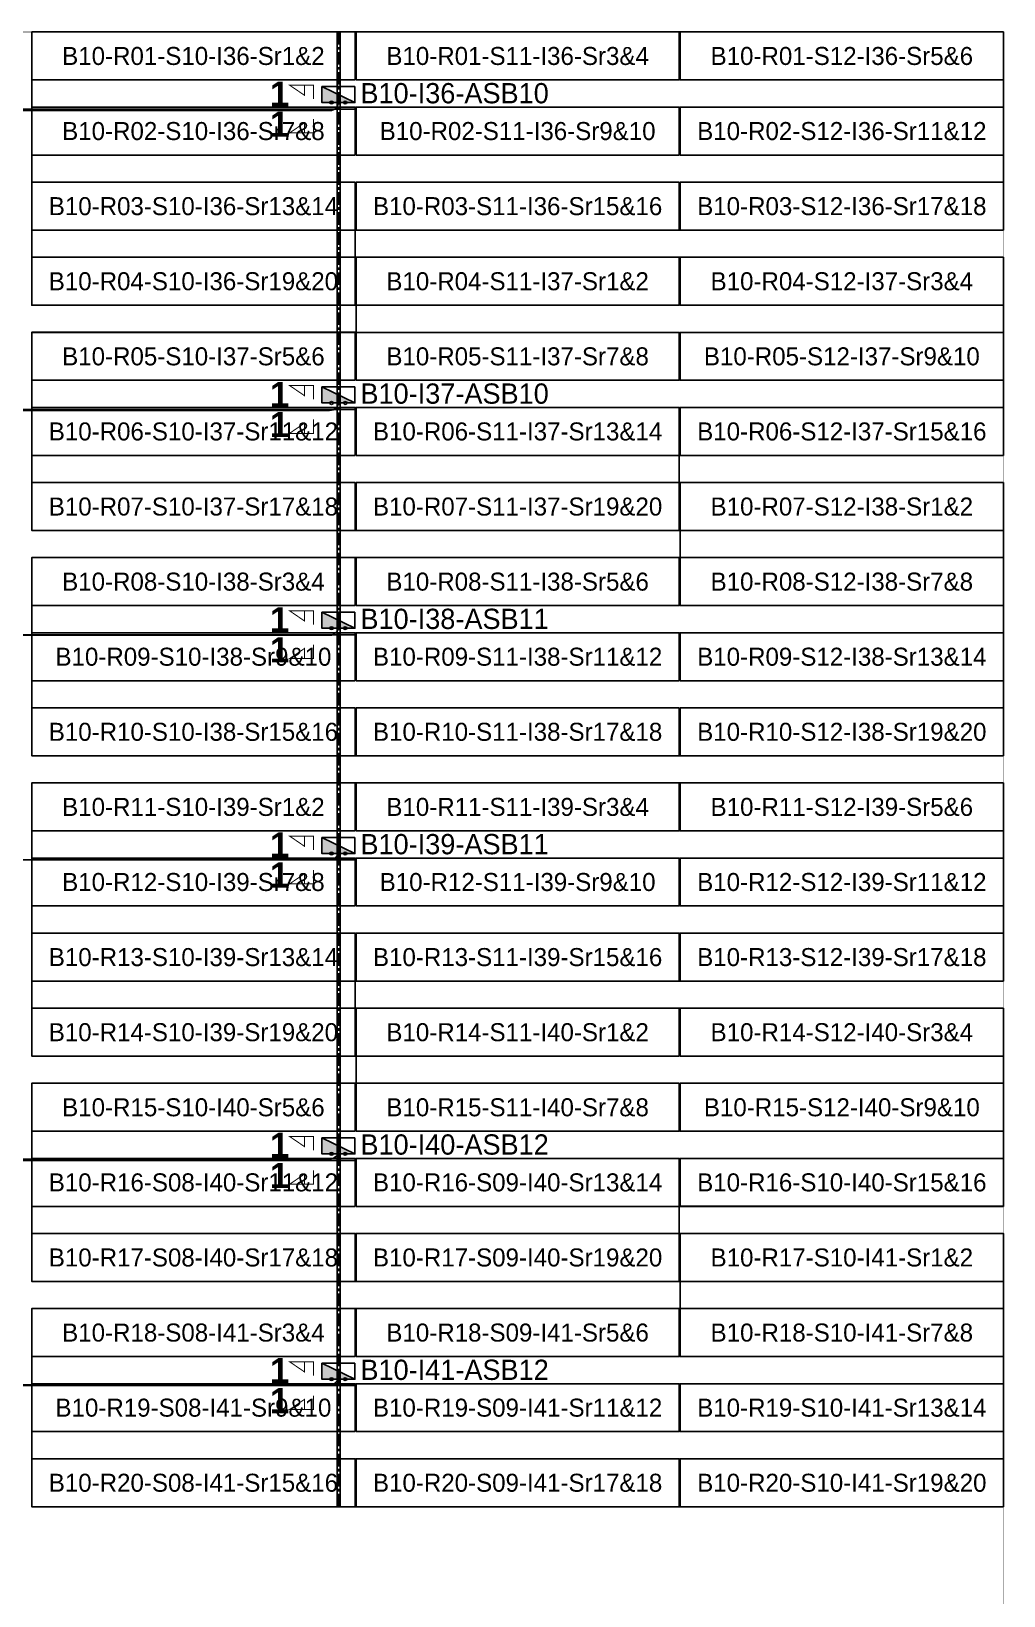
# Model space of a CAD drawing. Header units: metres. Extents: x 532643 to 533032, y 2674932 to 2675252.
# Drawn here: x 532935 to 533032.1, y 2675095.4 to 2675251.6 of the extents above; entities that cross this region are included whole.
import ezdxf
from ezdxf.enums import TextEntityAlignment as Align

# ---------------------------------------------------------------- set-up
doc = ezdxf.new("R2010")
doc.units = ezdxf.units.M
doc.header["$MEASUREMENT"] = 0
doc.linetypes.add('CENTER', pattern=[2, 1.25, -0.25, 0.25, -0.25])
doc.layers.add('Boundary-12.5 MW Block', color=6, linetype='Continuous', lineweight=9)
doc.layers.add('PILE', color=1, linetype='Continuous', lineweight=15)
for name, color, linetype in [('DC Trench BL-10', 40, 'Continuous'), ('E-Inverter Grouping', 2, 'Continuous'), ('Inverter Block-10', 7, 'Continuous'), ('LT Cable(AG) INV to LT Panel BL-10', 2, 'Continuous'), ('Messenger Wire Block-10 (Master Path)', 30, 'Continuous'), ('Messenger Wire Block-10 (MW Path)', 191, 'Continuous'), ('MMS Table Block-10', 8, 'Continuous'), ('Plan Line - DC BL-10', 40, 'Continuous'), ('Section Marking BL-10', 2, 'Continuous')]:
    doc.layers.add(name, color=color, linetype=linetype)
doc.styles.add('BoldTextStyle', font='arialbd.ttf')
doc.styles.get("Standard").update_dxf_attribs({"font": 'Adani Regular.ttf'})

# ---------------------------------------------------------------- blocks, each defined once
blk = doc.blocks.new('MMS Table (32.292 x 4.788)')
at = {"color": 0}
blk.add_lwpolyline([(0, -0.002), (0, 4.786), (32.292, 4.786), (32.292, -0.002)], close=True, dxfattribs=at)
at = {"color": 7}
blk.add_attdef('ID1', text='', height=1.8, dxfattribs=at).set_placement((16.146, 2.392), align=Align.MIDDLE_CENTER)
blk = doc.blocks.new('Inverter Block')
h = blk.add_hatch(color=0)
h.dxf.hatch_style = 1
h.paths.add_polyline_path([(-1.46, 2.27), (-1.46, 0.85), (1.46, 0.85)])
at = {"color": 0}
blk.add_lwpolyline([(1.46, 2.27), (-1.46, 2.27), (-1.46, 0.85), (1.46, 0.85)], close=True, dxfattribs=at)
blk.add_lwpolyline([(-1.46, 2.27), (1.46, 0.85)], dxfattribs=at)
at = {"layer": 'PILE'}
for centre in [(-0.61, 0.85), (0.61, 0.85)]:
    blk.add_circle(centre, 0.156, dxfattribs=at)
at = {"color": 7}
blk.add_attdef('ID', (-1.46, 3.01), '', height=1.8, dxfattribs=at)

msp = doc.modelspace()

# ---------------------------------------------------------------- linework, layer by layer
at = {"layer": 'Boundary-12.5 MW Block', "const_width": 0.05}
msp.add_lwpolyline([(532643.48, 2675251.58), (533032.08, 2675251.58), (533032.08, 2674931.79), (532643.48, 2674931.79)], close=True, dxfattribs=at)
at = {"layer": 'DC Trench BL-10', "color": 40, "const_width": 0.15}
msp.add_lwpolyline([(532965.81, 2675251.57), (532965.51, 2675251.57), (532965.51, 2675104.29), (532965.81, 2675104.29)], close=True, dxfattribs=at)
at = {"layer": 'E-Inverter Grouping', "color": 3}
for points in [[(533032.08, 2675251.58), (533032.08, 2675231.79), (532967.3, 2675231.79), (532967.3, 2675224.29), (532935.01, 2675224.29), (532935.01, 2675251.58)], [(533032.08, 2675229.08), (533032.08, 2675209.29), (532999.69, 2675209.29), (532999.69, 2675201.79), (532935.01, 2675201.79), (532935.01, 2675221.58), (532967.4, 2675221.58), (532967.4, 2675229.08)], [(533032.08, 2675179.29), (532935.01, 2675179.29), (532935.01, 2675199.08), (532999.79, 2675199.08), (532999.79, 2675206.58), (533032.08, 2675206.58)], [(533032.08, 2675176.58), (533032.08, 2675156.79), (532967.3, 2675156.79), (532967.3, 2675149.29), (532935.01, 2675149.29), (532935.01, 2675176.58)], [(533032.08, 2675154.08), (533032.08, 2675134.29), (532999.69, 2675134.29), (532999.69, 2675126.79), (532935.01, 2675126.79), (532935.01, 2675146.58), (532967.4, 2675146.58), (532967.4, 2675154.08)], [(533032.08, 2675104.29), (532935.01, 2675104.29), (532935.01, 2675124.08), (532999.79, 2675124.08), (532999.79, 2675131.58), (533032.08, 2675131.58)]]:
    msp.add_lwpolyline(points, close=True, dxfattribs=at)
at = {"layer": 'LT Cable(AG) INV to LT Panel BL-10', "color": 5}
for points in [[(532833.52, 2675127.45), (532830.06, 2675127.45, -0.414214), (532829.16, 2675128.35), (532829.16, 2675131.4, 0.214019), (532828.86, 2675132.07), (532822.14, 2675138.05, -0.214019), (532821.84, 2675138.72), (532821.84, 2675140.35, -0.0289), (532821.85, 2675140.46), (532821.9, 2675140.94, 0.0289), (532821.91, 2675141.04), (532821.91, 2675242.83, -0.414214), (532822.81, 2675243.73), (532964.76, 2675243.73, 0.414214), (532965.66, 2675244.63), (532965.66, 2675245.23)], [(532833.52, 2675127.4), (532830.01, 2675127.4, -0.414214), (532829.11, 2675128.3), (532829.11, 2675131.38, 0.214019), (532828.81, 2675132.05), (532822.09, 2675138.03, -0.214019), (532821.79, 2675138.7), (532821.79, 2675140.36, -0.0289), (532821.8, 2675140.46), (532821.85, 2675140.94, 0.0289), (532821.86, 2675141.04), (532821.86, 2675212.88, -0.414214), (532822.76, 2675213.78), (532964.76, 2675213.78, 0.414214), (532965.66, 2675214.68), (532965.66, 2675215.23)], [(532831.58, 2675127.35), (532829.96, 2675127.35, -0.414214), (532829.06, 2675128.25), (532829.06, 2675131.36, 0.214019), (532828.76, 2675132.03), (532822.04, 2675138.01, -0.214019), (532821.74, 2675138.68), (532821.74, 2675140.36, -0.0289), (532821.75, 2675140.46), (532821.8, 2675140.94, 0.0289), (532821.81, 2675141.05), (532821.81, 2675190.43, -0.414214), (532822.71, 2675191.33), (532964.76, 2675191.33, 0.414214), (532965.66, 2675192.23), (532965.66, 2675192.73)], [(532831.58, 2675127.3), (532829.91, 2675127.3, -0.414214), (532829.01, 2675128.2), (532829.01, 2675131.33, 0.214019), (532828.71, 2675132), (532821.99, 2675137.98, -0.214019), (532821.69, 2675138.65), (532821.69, 2675140.36, -0.0289), (532821.7, 2675140.47), (532821.75, 2675140.95, 0.0289), (532821.76, 2675141.05), (532821.76, 2675167.98, -0.414214), (532822.66, 2675168.88), (532964.76, 2675168.88, 0.414214), (532965.66, 2675169.78), (532965.66, 2675170.23)], [(532829.51, 2675127.22, -0.325999), (532828.88, 2675128.08), (532828.88, 2675131.28, 0.214019), (532828.58, 2675131.95), (532821.87, 2675137.93, -0.214019), (532821.57, 2675138.6), (532821.57, 2675140.37, -0.0289), (532821.57, 2675140.47), (532821.63, 2675140.95, 0.0289), (532821.64, 2675141.06), (532821.64, 2675145.6, -0.414214), (532822.54, 2675146.5), (532871.17, 2675146.5, -0.414214), (532872.07, 2675145.6), (532872.07, 2675139.9, 0.414214), (532872.97, 2675139), (532964.76, 2675139, 0.414214), (532965.66, 2675139.9), (532965.66, 2675140.23)], [(532829.51, 2675127.29, -0.309777), (532828.93, 2675128.13), (532828.93, 2675131.3, 0.214019), (532828.63, 2675131.97), (532821.92, 2675137.95, -0.214019), (532821.62, 2675138.62), (532821.62, 2675140.37, -0.0289), (532821.62, 2675140.47), (532821.68, 2675140.95, 0.0289), (532821.69, 2675141.05), (532821.69, 2675145.55, -0.414214), (532822.59, 2675146.45), (532871.12, 2675146.45, -0.414214), (532872.02, 2675145.55), (532872.02, 2675117.35, 0.414214), (532872.92, 2675116.45), (532964.76, 2675116.45, 0.414214), (532965.66, 2675117.35), (532965.66, 2675117.73)]]:
    msp.add_lwpolyline(points, format="xyb", dxfattribs=at)
at = {"layer": 'Messenger Wire Block-10 (Master Path)'}
for points in [[(532821.76, 2675243.88), (532967.3, 2675243.88)], [(532821.76, 2675213.88), (532967.3, 2675213.88)], [(532821.76, 2675191.38), (532967.3, 2675191.38)], [(532821.76, 2675168.88), (532967.3, 2675168.88)], [(532871.94, 2675138.88), (532967.3, 2675138.88)], [(532871.94, 2675116.38), (532967.3, 2675116.38)]]:
    msp.add_lwpolyline(points, dxfattribs=at)
at = {"layer": 'Messenger Wire Block-10 (MW Path)', "const_width": 0.1}
for points in [[(532821.76, 2675243.88), (532967.3, 2675243.88)], [(532821.76, 2675213.88), (532967.3, 2675213.88)], [(532821.76, 2675191.38), (532967.3, 2675191.38)], [(532821.76, 2675168.88), (532967.3, 2675168.88)], [(532871.94, 2675138.88), (532967.3, 2675138.88)], [(532871.94, 2675116.38), (532967.3, 2675116.38)]]:
    msp.add_lwpolyline(points, dxfattribs=at)
at = {"layer": 'Plan Line - DC BL-10', "color": 6, "linetype": 'CENTER'}
msp.add_lwpolyline([(532965.66, 2675251.57), (532965.66, 2675104.29)], dxfattribs=at)
at = {"layer": 'Section Marking BL-10', "color": 94, "lineweight": 35, "true_color": 0x00a500, "const_width": 0.1}
for points in [[(532963.16, 2675244.88), (532963.16, 2675246.27), (532960.76, 2675246.27), (532962.24, 2675245.26), (532962.24, 2675246.27)], [(532963.16, 2675242.88), (532963.16, 2675241.49), (532960.76, 2675241.49), (532962.24, 2675242.5), (532962.24, 2675241.49)], [(532963.16, 2675214.88), (532963.16, 2675216.27), (532960.76, 2675216.27), (532962.24, 2675215.26), (532962.24, 2675216.27)], [(532963.16, 2675212.88), (532963.16, 2675211.49), (532960.76, 2675211.49), (532962.24, 2675212.5), (532962.24, 2675211.49)], [(532963.16, 2675192.38), (532963.16, 2675193.77), (532960.76, 2675193.77), (532962.24, 2675192.76), (532962.24, 2675193.77)], [(532963.16, 2675190.38), (532963.16, 2675188.99), (532960.76, 2675188.99), (532962.24, 2675190), (532962.24, 2675188.99)], [(532963.16, 2675169.88), (532963.16, 2675171.27), (532960.76, 2675171.27), (532962.24, 2675170.26), (532962.24, 2675171.27)], [(532963.16, 2675167.88), (532963.16, 2675166.49), (532960.76, 2675166.49), (532962.24, 2675167.5), (532962.24, 2675166.49)], [(532963.16, 2675139.88), (532963.16, 2675141.27), (532960.76, 2675141.27), (532962.24, 2675140.26), (532962.24, 2675141.27)], [(532963.16, 2675137.88), (532963.16, 2675136.49), (532960.76, 2675136.49), (532962.24, 2675137.5), (532962.24, 2675136.49)], [(532963.16, 2675117.38), (532963.16, 2675118.77), (532960.76, 2675118.77), (532962.24, 2675117.76), (532962.24, 2675118.77)], [(532963.16, 2675115.38), (532963.16, 2675113.99), (532960.76, 2675113.99), (532962.24, 2675115), (532962.24, 2675113.99)]]:
    msp.add_lwpolyline(points, dxfattribs=at)

# ---------------------------------------------------------------- block references
at = {"layer": 'Inverter Block-10'}
ref = msp.add_blockref('Inverter Block', (532965.64, 2675243.57), dxfattribs=dict(at, xscale=1.124999999976148, yscale=1.124999999976148, zscale=1.124999999976148))
ref.add_attrib('ID', 'B10-I36-ASB10', (532967.84, 2675244.45), dxfattribs={"layer": '0', "color": 7, "height": 2.025})
ref = msp.add_blockref('Inverter Block', (532965.64, 2675213.57), dxfattribs=dict(at, xscale=1.124999999976148, yscale=1.124999999976148, zscale=1.124999999976148))
ref.add_attrib('ID', 'B10-I37-ASB10', (532967.84, 2675214.45), dxfattribs={"layer": '0', "color": 7, "height": 2.025})
ref = msp.add_blockref('Inverter Block', (532965.64, 2675191.07), dxfattribs=dict(at, xscale=1.124999999976148, yscale=1.124999999976148, zscale=1.124999999976148))
ref.add_attrib('ID', 'B10-I38-ASB11', (532967.84, 2675191.95), dxfattribs={"layer": '0', "color": 7, "height": 2.025})
ref = msp.add_blockref('Inverter Block', (532965.64, 2675168.57), dxfattribs=dict(at, xscale=1.124999999976148, yscale=1.124999999976148, zscale=1.124999999976148))
ref.add_attrib('ID', 'B10-I39-ASB11', (532967.84, 2675169.45), dxfattribs={"layer": '0', "color": 7, "height": 2.025})
ref = msp.add_blockref('Inverter Block', (532965.64, 2675138.57), dxfattribs=dict(at, xscale=1.124999999976148, yscale=1.124999999976148, zscale=1.124999999976148))
ref.add_attrib('ID', 'B10-I40-ASB12', (532967.84, 2675139.45), dxfattribs={"layer": '0', "color": 7, "height": 2.025})
ref = msp.add_blockref('Inverter Block', (532965.64, 2675116.07), dxfattribs=dict(at, xscale=1.124999999976148, yscale=1.124999999976148, zscale=1.124999999976148))
ref.add_attrib('ID', 'B10-I41-ASB12', (532967.84, 2675116.95), dxfattribs={"layer": '0', "color": 7, "height": 2.025})
at = {"layer": 'MMS Table Block-10'}
for p, values in [((532935.01, 2675246.79), {'ID1': 'B10-R01-S10-I36-Sr1&2'}), ((532967.4, 2675246.79), {'ID1': 'B10-R01-S11-I36-Sr3&4'}), ((532999.79, 2675246.79), {'ID1': 'B10-R01-S12-I36-Sr5&6'}), ((532935.01, 2675239.29), {'ID1': 'B10-R02-S10-I36-Sr7&8'}), ((532967.4, 2675239.29), {'ID1': 'B10-R02-S11-I36-Sr9&10'}), ((532999.79, 2675239.29), {'ID1': 'B10-R02-S12-I36-Sr11&12'}), ((532935.01, 2675231.79), {'ID1': 'B10-R03-S10-I36-Sr13&14'}), ((532967.4, 2675231.79), {'ID1': 'B10-R03-S11-I36-Sr15&16'}), ((532999.79, 2675231.79), {'ID1': 'B10-R03-S12-I36-Sr17&18'}), ((532935.01, 2675224.29), {'ID1': 'B10-R04-S10-I36-Sr19&20'}), ((532967.4, 2675224.29), {'ID1': 'B10-R04-S11-I37-Sr1&2'}), ((532999.79, 2675224.29), {'ID1': 'B10-R04-S12-I37-Sr3&4'}), ((532935.01, 2675216.79), {'ID1': 'B10-R05-S10-I37-Sr5&6'}), ((532967.4, 2675216.79), {'ID1': 'B10-R05-S11-I37-Sr7&8'}), ((532999.79, 2675216.79), {'ID1': 'B10-R05-S12-I37-Sr9&10'}), ((532935.01, 2675209.29), {'ID1': 'B10-R06-S10-I37-Sr11&12'}), ((532967.4, 2675209.29), {'ID1': 'B10-R06-S11-I37-Sr13&14'}), ((532999.79, 2675209.29), {'ID1': 'B10-R06-S12-I37-Sr15&16'}), ((532935.01, 2675201.79), {'ID1': 'B10-R07-S10-I37-Sr17&18'}), ((532967.4, 2675201.79), {'ID1': 'B10-R07-S11-I37-Sr19&20'}), ((532999.79, 2675201.79), {'ID1': 'B10-R07-S12-I38-Sr1&2'}), ((532935.01, 2675194.29), {'ID1': 'B10-R08-S10-I38-Sr3&4'}), ((532967.4, 2675194.29), {'ID1': 'B10-R08-S11-I38-Sr5&6'}), ((532999.79, 2675194.29), {'ID1': 'B10-R08-S12-I38-Sr7&8'}), ((532935.01, 2675186.79), {'ID1': 'B10-R09-S10-I38-Sr9&10'}), ((532967.4, 2675186.79), {'ID1': 'B10-R09-S11-I38-Sr11&12'}), ((532999.79, 2675186.79), {'ID1': 'B10-R09-S12-I38-Sr13&14'}), ((532935.01, 2675179.29), {'ID1': 'B10-R10-S10-I38-Sr15&16'}), ((532967.4, 2675179.29), {'ID1': 'B10-R10-S11-I38-Sr17&18'}), ((532999.79, 2675179.29), {'ID1': 'B10-R10-S12-I38-Sr19&20'}), ((532935.01, 2675171.79), {'ID1': 'B10-R11-S10-I39-Sr1&2'}), ((532967.4, 2675171.79), {'ID1': 'B10-R11-S11-I39-Sr3&4'}), ((532999.79, 2675171.79), {'ID1': 'B10-R11-S12-I39-Sr5&6'}), ((532935.01, 2675164.29), {'ID1': 'B10-R12-S10-I39-Sr7&8'}), ((532967.4, 2675164.29), {'ID1': 'B10-R12-S11-I39-Sr9&10'}), ((532999.79, 2675164.29), {'ID1': 'B10-R12-S12-I39-Sr11&12'}), ((532935.01, 2675156.79), {'ID1': 'B10-R13-S10-I39-Sr13&14'}), ((532967.4, 2675156.79), {'ID1': 'B10-R13-S11-I39-Sr15&16'}), ((532999.79, 2675156.79), {'ID1': 'B10-R13-S12-I39-Sr17&18'}), ((532935.01, 2675149.29), {'ID1': 'B10-R14-S10-I39-Sr19&20'}), ((532967.4, 2675149.29), {'ID1': 'B10-R14-S11-I40-Sr1&2'}), ((532999.79, 2675149.29), {'ID1': 'B10-R14-S12-I40-Sr3&4'}), ((532935.01, 2675141.79), {'ID1': 'B10-R15-S10-I40-Sr5&6'}), ((532967.4, 2675141.79), {'ID1': 'B10-R15-S11-I40-Sr7&8'}), ((532999.79, 2675141.79), {'ID1': 'B10-R15-S12-I40-Sr9&10'}), ((532935.01, 2675134.29), {'ID1': 'B10-R16-S08-I40-Sr11&12'}), ((532967.4, 2675134.29), {'ID1': 'B10-R16-S09-I40-Sr13&14'}), ((532999.79, 2675134.29), {'ID1': 'B10-R16-S10-I40-Sr15&16'}), ((532935.01, 2675126.79), {'ID1': 'B10-R17-S08-I40-Sr17&18'}), ((532967.4, 2675126.79), {'ID1': 'B10-R17-S09-I40-Sr19&20'}), ((532999.79, 2675126.79), {'ID1': 'B10-R17-S10-I41-Sr1&2'}), ((532935.01, 2675119.29), {'ID1': 'B10-R18-S08-I41-Sr3&4'}), ((532967.4, 2675119.29), {'ID1': 'B10-R18-S09-I41-Sr5&6'}), ((532999.79, 2675119.29), {'ID1': 'B10-R18-S10-I41-Sr7&8'}), ((532935.01, 2675111.79), {'ID1': 'B10-R19-S08-I41-Sr9&10'}), ((532967.4, 2675111.79), {'ID1': 'B10-R19-S09-I41-Sr11&12'}), ((532999.79, 2675111.79), {'ID1': 'B10-R19-S10-I41-Sr13&14'}), ((532935.01, 2675104.29), {'ID1': 'B10-R20-S08-I41-Sr15&16'}), ((532967.4, 2675104.29), {'ID1': 'B10-R20-S09-I41-Sr17&18'}), ((532999.79, 2675104.29), {'ID1': 'B10-R20-S10-I41-Sr19&20'})]:
    msp.add_blockref('MMS Table (32.292 x 4.788)', p, dxfattribs=at).add_auto_attribs(values)

# ---------------------------------------------------------------- texts
at = {"layer": 'Section Marking BL-10', "color": 94, "true_color": 0x00a500, "style": 'BoldTextStyle'}
for p in [(532959.76, 2675245.38), (532959.76, 2675242.38), (532959.76, 2675215.38), (532959.76, 2675212.38), (532959.76, 2675192.88), (532959.76, 2675189.88), (532959.76, 2675170.38), (532959.76, 2675167.38), (532959.76, 2675140.38), (532959.76, 2675137.38), (532959.76, 2675117.88), (532959.76, 2675114.88)]:
    msp.add_text('1', height=2.5, dxfattribs=at).set_placement(p, align=Align.MIDDLE_CENTER)

doc.saveas('drawing.dxf')
